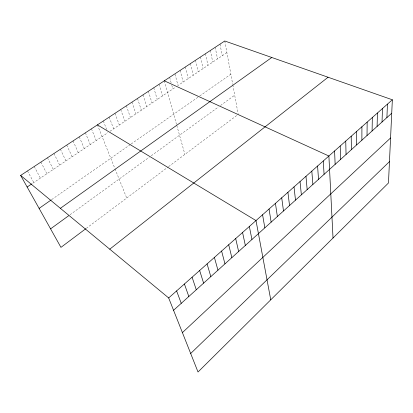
<?xml version="1.0" encoding="UTF-8"?>
<svg xmlns="http://www.w3.org/2000/svg" width="413" height="413" viewBox="0 0 413 413"><rect width="100%" height="100%" fill="white"/><g stroke="black" fill="none" stroke-linecap="round" stroke-linejoin="round"><path stroke-width="0.31" stroke-dasharray="2.06 1.55" d="M86.327 228.332L168.143 166.955M168.618 166.599L238.213 114.391M70.029 214.734L149.238 157.229M151.251 155.768L218.523 106.931M220.516 105.485L234.698 95.191M51.744 199.551L130.673 144.323M131.164 143.977L198.343 96.967M199.778 95.966L230.857 74.216M32.777 183.233L107.896 132.681M109.977 131.282L175.406 87.251M226.897 52.601L177.993 85.512L174.931 73.819M27.48 170.941L33.799 182.541M34.222 166.496L40.381 178.117M40.887 162.108L46.881 173.739M47.469 157.771L53.308 169.418M53.974 153.486L59.658 165.143M60.401 149.253L65.93 160.92M66.751 145.071L72.136 156.744M73.029 140.936L78.269 152.619M79.234 136.853L84.329 148.541M85.362 132.81L90.323 144.509M91.428 128.82L96.244 140.523M97.416 124.876L114.783 168.261M115.02 168.845L126.708 198.039M103.338 120.973L106.755 129.754M109.197 117.116L113.621 128.83M114.984 113.301L119.285 125.015M120.71 109.533L124.886 121.246M126.373 105.8L130.431 117.519M131.974 102.114L135.908 113.828M137.508 98.47L141.329 110.183M142.986 94.861L146.692 106.575M148.401 91.294L151.999 103.002M153.76 87.763L157.245 99.471M159.062 84.273L162.438 95.976M164.302 80.819L176.475 124.323M176.8 125.49L184.89 154.395M169.645 77.303L171.147 82.843M171.813 85.305L172.815 88.996M180.161 70.375L183.119 82.063M185.329 66.973L188.189 78.646M190.445 63.602L193.207 75.269M195.509 60.267L198.173 71.929M200.517 56.968L203.088 68.625M205.468 53.705L207.946 65.352M210.372 50.479L212.757 62.115M215.219 47.283L217.522 58.909M220.021 44.124L222.23 55.74M224.77 40.995L232.7 84.273M232.808 84.861L238.105 113.802"/><path stroke-width="0.62" d="M361.886 140.183L361.917 126.75M367.023 135.541L367.157 122.103M372.092 130.962L372.335 117.519M377.095 126.44L377.436 112.997M382.035 121.98L382.474 108.536M386.909 117.581L387.446 104.133M392.35 99.786L388.468 182.985L198.018 372.005L168.669 297.943L20.65 175.437L224.77 40.995L392.35 99.786L168.669 297.943M190.682 353.502L389.464 161.633M182.407 332.604L390.569 137.978M173.558 310.282L391.72 113.234M109.75 249.184L328.072 77.236M85.821 228.709L60.948 247.372L20.65 175.437M50.577 228.854L68.563 215.798M60.381 208.317L271.78 57.484M39.111 208.389L51.217 199.918M27.139 187.022L31.749 183.919M164.302 80.819L328.887 156.011L333.028 238.012M97.416 124.876L256.003 220.573L270.752 299.817M176.604 290.917L181.25 303.328M184.41 283.999L188.824 296.493M192.086 277.2L196.278 289.761M199.644 270.505L203.614 283.132M207.083 263.917L210.836 276.607M214.399 257.433L217.95 270.185M221.605 251.052L224.956 263.855M228.699 244.764L231.853 257.624M235.684 238.58L238.647 251.491M242.56 232.488L245.343 245.446M249.333 226.484L251.935 239.488M262.575 214.755L264.836 227.837M269.049 209.019L271.145 222.137M275.43 203.366L277.366 216.52M281.718 197.796L283.494 210.986M287.913 192.308L289.539 205.524M294.02 186.898L295.496 200.145M300.034 181.565L301.371 194.838M305.971 176.31L307.169 189.603M311.82 171.127L312.878 184.441M317.587 166.021L318.516 179.35M323.276 160.982L324.076 174.332M334.587 150.962L335.134 164.343M340.204 145.985L340.632 159.377M345.743 141.076L346.053 154.483M351.21 136.233L351.401 149.651M356.6 131.458L356.677 144.886"/></g></svg>
